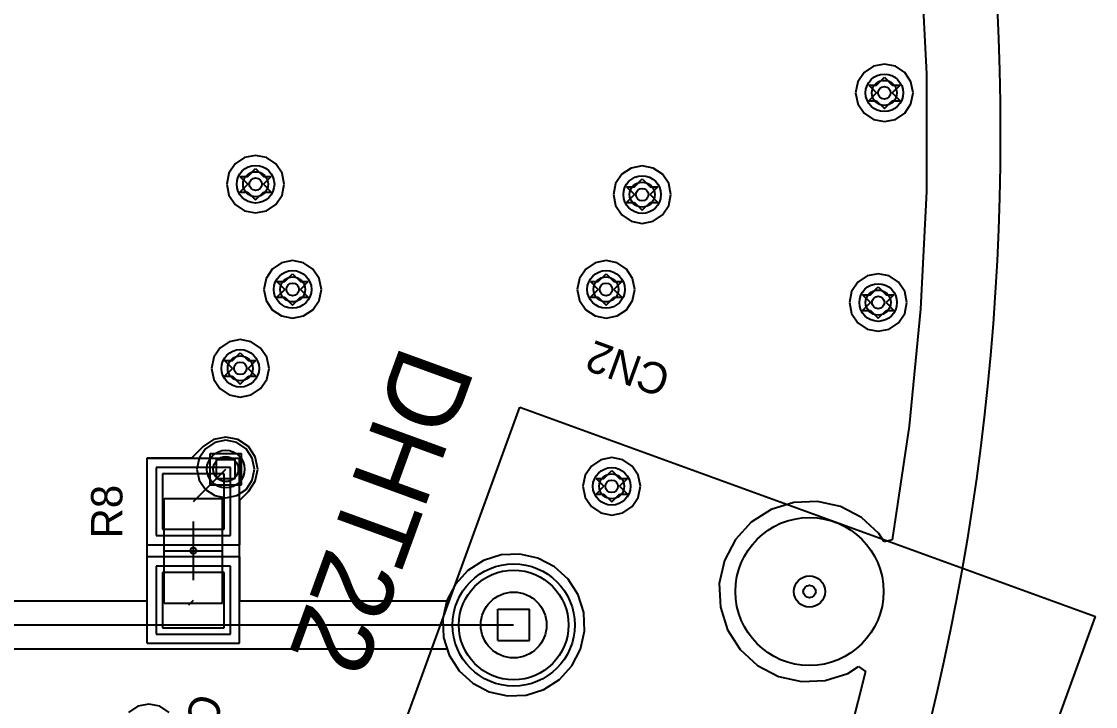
# Model space of a CAD drawing. Header units: millimetres. Extents: x 7.3 to 18.4, y 2.4 to 9.4.
# Drawn here: x 10.327 to 11.012, y 3.734 to 4.171 of the extents above; entities that cross this region are included whole.
import ezdxf

# ---------------------------------------------------------------- set-up
doc = ezdxf.new("R2010")
doc.units = ezdxf.units.MM
doc.header["$MEASUREMENT"] = 0
for name, color, linetype in [('BottomLayer', 5, 'Continuous'), ('BottomSolder', 6, 'Continuous'), ('DrillDrawing', 1, 'Continuous'), ('Mechanical1', 6, 'Continuous'), ('Mechanical13', 56, 'Continuous'), ('Mechanical15', 56, 'Continuous'), ('MidLayer1', 16, 'Continuous'), ('MidLayer2', 76, 'Continuous'), ('MultiLayer', 9, 'Continuous'), ('PadHoleLayer', 156, 'Continuous'), ('TopLayer', 1, 'Continuous'), ('TopOverlay', 2, 'Continuous'), ('TopPaste', 8, 'Continuous'), ('TopSolder', 216, 'Continuous'), ('ViaHoleLayer', 16, 'Continuous')]:
    doc.layers.add(name, color=color, linetype=linetype)

msp = doc.modelspace()

# ---------------------------------------------------------------- linework, layer by layer
at = {"layer": 'BottomLayer'}
for p, q in [((10.90073, 4.21255), (10.90442, 4.13755)), ((10.90442, 4.13755), (10.90442, 4.1)), ((10.90442, 4.1), (10.90442, 4.06245)), ((10.90442, 4.06245), (10.90073, 3.98745)), ((10.90073, 3.98745), (10.89337, 3.91273)), ((10.89337, 3.91273), (10.8826, 3.84014)), ((10.4503, 3.90227), (10.44435, 3.89829)), ((10.45732, 3.90367), (10.4503, 3.90227)), ((10.46435, 3.90227), (10.45732, 3.90367)), ((10.4703, 3.89829), (10.46435, 3.90227)), ((10.44435, 3.89829), (10.44037, 3.89234)), ((10.47428, 3.89234), (10.4703, 3.89829)), ((10.44037, 3.89234), (10.43897, 3.88531)), ((10.47568, 3.88531), (10.47428, 3.89234)), ((10.43897, 3.88531), (10.44037, 3.87829)), ((10.47428, 3.87829), (10.47568, 3.88531)), ((10.44037, 3.87829), (10.44435, 3.87234)), ((10.4703, 3.87234), (10.47428, 3.87829)), ((10.44435, 3.87234), (10.4503, 3.86836)), ((10.4503, 3.86836), (10.45732, 3.86696)), ((10.45732, 3.86696), (10.46435, 3.86836)), ((10.46435, 3.86836), (10.4703, 3.87234)), ((10.80542, 3.85948), (10.7927, 3.85138)), ((10.81979, 3.86401), (10.80542, 3.85948)), ((10.83485, 3.86467), (10.81979, 3.86401)), ((10.84957, 3.8614), (10.83485, 3.86467)), ((10.86294, 3.85444), (10.84957, 3.8614)), ((10.87405, 3.84426), (10.86294, 3.85444)), ((10.7927, 3.85138), (10.78252, 3.84026)), ((10.78252, 3.84026), (10.77556, 3.82689)), ((10.87748, 3.83887), (10.87405, 3.84426)), ((10.8826, 3.84014), (10.87748, 3.83887)), ((10.62186, 3.82691), (10.61187, 3.82054)), ((10.63317, 3.83047), (10.62186, 3.82691)), ((10.645, 3.83099), (10.63317, 3.83047)), ((10.65657, 3.82842), (10.645, 3.83099)), ((10.66708, 3.82295), (10.65657, 3.82842)), ((10.77556, 3.82689), (10.77229, 3.81218)), ((10.61187, 3.82054), (10.60387, 3.81181)), ((10.67582, 3.81495), (10.66708, 3.82295)), ((10.60387, 3.81181), (10.5984, 3.8013)), ((10.68218, 3.80495), (10.67582, 3.81495)), ((10.77229, 3.81218), (10.77295, 3.79712)), ((10.68575, 3.79365), (10.68218, 3.80495)), ((10.5984, 3.8013), (10.59583, 3.78973)), ((10.77295, 3.79712), (10.77749, 3.78274)), ((10.68626, 3.78182), (10.68575, 3.79365)), ((10.59583, 3.78973), (10.59635, 3.77789)), ((10.59635, 3.77789), (10.59991, 3.76659)), ((10.6837, 3.77025), (10.68626, 3.78182)), ((10.77749, 3.78274), (10.78558, 3.77003)), ((10.67823, 3.75974), (10.6837, 3.77025)), ((10.78558, 3.77003), (10.7967, 3.75984)), ((10.59991, 3.76659), (10.60628, 3.7566)), ((10.60628, 3.7566), (10.61501, 3.74859)), ((10.67022, 3.751), (10.67823, 3.75974)), ((10.7967, 3.75984), (10.81007, 3.75288)), ((10.86552, 3.75608), (10.84946, 3.69196)), ((10.85422, 3.75481), (10.86115, 3.75922)), ((10.86115, 3.75922), (10.86552, 3.75608)), ((10.66023, 3.74464), (10.67022, 3.751)), ((10.81007, 3.75288), (10.82479, 3.74962)), ((10.82479, 3.74962), (10.83985, 3.75028)), ((10.83985, 3.75028), (10.85422, 3.75481)), ((10.61501, 3.74859), (10.62552, 3.74312)), ((10.62552, 3.74312), (10.63709, 3.74056)), ((10.64893, 3.74107), (10.66023, 3.74464)), ((10.63709, 3.74056), (10.64893, 3.74107))]:
    msp.add_line(p, q, dxfattribs=at)
for centre, radius in [((10.8776, 4.12547), 0.008), ((10.47635, 4.06716), 0.008), ((10.72307, 4.06051), 0.008), ((10.5, 4), 0.008), ((10.7, 4), 0.008), ((10.87366, 3.99161), 0.008), ((10.46659, 3.94961), 0.008), ((10.45732, 3.88531), 0.008), ((10.70361, 3.87429), 0.008), ((10.64105, 3.78577), 0.035)]:
    msp.add_circle(centre, radius, dxfattribs=at)
at = {"layer": 'BottomSolder'}
for centre, radius in [((10.8776, 4.12547), 0.012), ((10.47635, 4.06716), 0.012), ((10.72307, 4.06051), 0.012), ((10.5, 4), 0.012), ((10.7, 4), 0.012), ((10.87366, 3.99161), 0.012), ((10.46659, 3.94961), 0.012), ((10.45732, 3.88531), 0.012), ((10.70361, 3.87429), 0.012), ((10.64105, 3.78577), 0.039), ((10.82982, 3.80714), 0.004)]:
    msp.add_circle(centre, radius, dxfattribs=at)
at = {"layer": 'DrillDrawing'}
for p, q in [((10.8726, 4.13047), (10.8776, 4.13547)), ((10.8776, 4.13547), (10.8826, 4.13047)), ((10.8676, 4.13047), (10.8726, 4.12547)), ((10.8676, 4.13047), (10.8726, 4.13047)), ((10.8826, 4.13047), (10.8876, 4.13047)), ((10.8826, 4.12547), (10.8876, 4.13047)), ((10.8676, 4.12047), (10.8726, 4.12547)), ((10.8676, 4.12047), (10.8726, 4.12047)), ((10.8726, 4.12047), (10.8776, 4.11547)), ((10.8776, 4.11547), (10.8826, 4.12047)), ((10.8826, 4.12547), (10.8876, 4.12047)), ((10.8826, 4.12047), (10.8876, 4.12047)), ((10.46635, 4.07216), (10.47135, 4.06716)), ((10.46635, 4.07216), (10.47135, 4.07216)), ((10.47135, 4.07216), (10.47635, 4.07716)), ((10.47635, 4.07716), (10.48135, 4.07216)), ((10.48135, 4.07216), (10.48635, 4.07216)), ((10.48135, 4.06716), (10.48635, 4.07216)), ((10.46635, 4.06216), (10.47135, 4.06716)), ((10.48135, 4.06716), (10.48635, 4.06216)), ((10.71307, 4.06551), (10.71807, 4.06051)), ((10.71307, 4.06551), (10.71807, 4.06551)), ((10.71807, 4.06551), (10.72307, 4.07051)), ((10.72307, 4.07051), (10.72807, 4.06551)), ((10.72807, 4.06551), (10.73307, 4.06551)), ((10.72807, 4.06051), (10.73307, 4.06551)), ((10.46635, 4.06216), (10.47135, 4.06216)), ((10.47135, 4.06216), (10.47635, 4.05716)), ((10.47635, 4.05716), (10.48135, 4.06216)), ((10.48135, 4.06216), (10.48635, 4.06216)), ((10.71307, 4.05551), (10.71807, 4.06051)), ((10.72807, 4.06051), (10.73307, 4.05551)), ((10.71307, 4.05551), (10.71807, 4.05551)), ((10.71807, 4.05551), (10.72307, 4.05051)), ((10.72307, 4.05051), (10.72807, 4.05551)), ((10.72807, 4.05551), (10.73307, 4.05551)), ((10.495, 4.005), (10.5, 4.01)), ((10.5, 4.01), (10.505, 4.005)), ((10.695, 4.005), (10.7, 4.01)), ((10.7, 4.01), (10.705, 4.005)), ((10.49, 4.005), (10.495, 4)), ((10.49, 4.005), (10.495, 4.005)), ((10.505, 4.005), (10.51, 4.005)), ((10.505, 4), (10.51, 4.005)), ((10.69, 4.005), (10.695, 4)), ((10.69, 4.005), (10.695, 4.005)), ((10.705, 4.005), (10.71, 4.005)), ((10.705, 4), (10.71, 4.005)), ((10.49, 3.995), (10.495, 4)), ((10.505, 4), (10.51, 3.995)), ((10.69, 3.995), (10.695, 4)), ((10.705, 4), (10.71, 3.995)), ((10.86366, 3.99661), (10.86866, 3.99161)), ((10.86366, 3.99661), (10.86866, 3.99661)), ((10.86866, 3.99661), (10.87366, 4.00161)), ((10.87366, 4.00161), (10.87866, 3.99661)), ((10.87866, 3.99661), (10.88366, 3.99661)), ((10.87866, 3.99161), (10.88366, 3.99661)), ((10.49, 3.995), (10.495, 3.995)), ((10.495, 3.995), (10.5, 3.99)), ((10.5, 3.99), (10.505, 3.995)), ((10.505, 3.995), (10.51, 3.995)), ((10.69, 3.995), (10.695, 3.995)), ((10.695, 3.995), (10.7, 3.99)), ((10.7, 3.99), (10.705, 3.995)), ((10.705, 3.995), (10.71, 3.995)), ((10.86366, 3.98661), (10.86866, 3.99161)), ((10.87866, 3.99161), (10.88366, 3.98661)), ((10.86366, 3.98661), (10.86866, 3.98661)), ((10.86866, 3.98661), (10.87366, 3.98161)), ((10.87366, 3.98161), (10.87866, 3.98661)), ((10.87866, 3.98661), (10.88366, 3.98661)), ((10.46159, 3.95461), (10.46659, 3.95961)), ((10.46659, 3.95961), (10.47159, 3.95461)), ((10.45659, 3.95461), (10.46159, 3.94961)), ((10.45659, 3.95461), (10.46159, 3.95461)), ((10.45659, 3.94461), (10.46159, 3.94961)), ((10.47159, 3.95461), (10.47659, 3.95461)), ((10.47159, 3.94961), (10.47659, 3.95461)), ((10.47159, 3.94961), (10.47659, 3.94461)), ((10.45659, 3.94461), (10.46159, 3.94461)), ((10.46159, 3.94461), (10.46659, 3.93961)), ((10.46659, 3.93961), (10.47159, 3.94461)), ((10.47159, 3.94461), (10.47659, 3.94461)), ((10.44732, 3.89532), (10.46732, 3.89532)), ((10.44732, 3.87532), (10.44732, 3.89532)), ((10.46732, 3.87532), (10.46732, 3.89532)), ((10.45132, 3.89132), (10.46332, 3.89132)), ((10.45132, 3.87932), (10.45132, 3.89132)), ((10.46332, 3.87932), (10.46332, 3.89132)), ((10.45132, 3.87932), (10.46332, 3.87932)), ((10.69361, 3.87929), (10.69861, 3.87429)), ((10.69361, 3.87929), (10.69861, 3.87929)), ((10.69861, 3.87929), (10.70361, 3.88429)), ((10.70361, 3.88429), (10.70861, 3.87929)), ((10.70861, 3.87929), (10.71361, 3.87929)), ((10.70861, 3.87429), (10.71361, 3.87929)), ((10.44732, 3.87532), (10.46732, 3.87532)), ((10.69361, 3.86929), (10.69861, 3.87429)), ((10.70861, 3.87429), (10.71361, 3.86929)), ((10.69361, 3.86929), (10.69861, 3.86929)), ((10.69861, 3.86929), (10.70361, 3.86429)), ((10.70361, 3.86429), (10.70861, 3.86929)), ((10.70861, 3.86929), (10.71361, 3.86929)), ((10.63105, 3.79577), (10.65105, 3.79577)), ((10.63105, 3.77577), (10.63105, 3.79577)), ((10.65105, 3.77577), (10.65105, 3.79577)), ((10.63105, 3.77577), (10.65105, 3.77577))]:
    msp.add_line(p, q, dxfattribs=at)
msp.add_circle((10.82982, 3.80714), 0.01, dxfattribs=at)
at = {"layer": 'Mechanical1'}
msp.add_circle((9.37681, 4.09921), 1.5748, dxfattribs=at)
at = {"layer": 'Mechanical13'}
for p, q in [((10.41795, 3.79969), (10.41795, 3.86661)), ((10.41795, 3.86661), (10.45535, 3.86661)), ((10.45535, 3.79969), (10.45535, 3.86661)), ((10.41795, 3.79969), (10.45535, 3.79969))]:
    msp.add_line(p, q, dxfattribs=at)
at = {"layer": 'Mechanical15'}
for p, q in [((10.40713, 3.77409), (10.40713, 3.8922)), ((10.40713, 3.8922), (10.46618, 3.8922)), ((10.46618, 3.77409), (10.46618, 3.8922)), ((10.43665, 3.81445), (10.43665, 3.85185)), ((10.41795, 3.83315), (10.45535, 3.83315)), ((10.40713, 3.77409), (10.46618, 3.77409))]:
    msp.add_line(p, q, dxfattribs=at)
at = {"layer": 'MidLayer1'}
for p, q in [((10.90073, 4.21255), (10.90442, 4.13755)), ((10.90442, 4.13755), (10.90442, 4.1)), ((10.90442, 4.1), (10.90442, 4.06245)), ((10.90442, 4.06245), (10.90073, 3.98745)), ((10.90073, 3.98745), (10.89337, 3.91273)), ((10.89337, 3.91273), (10.8826, 3.84014)), ((10.4503, 3.90227), (10.44435, 3.89829)), ((10.45732, 3.90367), (10.4503, 3.90227)), ((10.46435, 3.90227), (10.45732, 3.90367)), ((10.4703, 3.89829), (10.46435, 3.90227)), ((10.44435, 3.89829), (10.44037, 3.89234)), ((10.47428, 3.89234), (10.4703, 3.89829)), ((10.44037, 3.89234), (10.43897, 3.88531)), ((10.47568, 3.88531), (10.47428, 3.89234)), ((10.43897, 3.88531), (10.44037, 3.87829)), ((10.47428, 3.87829), (10.47568, 3.88531)), ((10.44037, 3.87829), (10.44435, 3.87234)), ((10.4703, 3.87234), (10.47428, 3.87829)), ((10.44435, 3.87234), (10.4503, 3.86836)), ((10.4503, 3.86836), (10.45732, 3.86696)), ((10.45732, 3.86696), (10.46435, 3.86836)), ((10.46435, 3.86836), (10.4703, 3.87234)), ((10.80542, 3.85948), (10.7927, 3.85138)), ((10.81979, 3.86401), (10.80542, 3.85948)), ((10.83485, 3.86467), (10.81979, 3.86401)), ((10.84957, 3.8614), (10.83485, 3.86467)), ((10.86294, 3.85444), (10.84957, 3.8614)), ((10.87405, 3.84426), (10.86294, 3.85444)), ((10.7927, 3.85138), (10.78252, 3.84026)), ((10.78252, 3.84026), (10.77556, 3.82689)), ((10.87748, 3.83887), (10.87405, 3.84426)), ((10.8826, 3.84014), (10.87748, 3.83887)), ((10.62186, 3.82691), (10.61187, 3.82054)), ((10.63317, 3.83047), (10.62186, 3.82691)), ((10.645, 3.83099), (10.63317, 3.83047)), ((10.65657, 3.82842), (10.645, 3.83099)), ((10.66708, 3.82295), (10.65657, 3.82842)), ((10.77556, 3.82689), (10.77229, 3.81218)), ((10.61187, 3.82054), (10.60387, 3.81181)), ((10.67582, 3.81495), (10.66708, 3.82295)), ((10.60387, 3.81181), (10.5984, 3.8013)), ((10.68218, 3.80495), (10.67582, 3.81495)), ((10.77229, 3.81218), (10.77295, 3.79712)), ((10.68575, 3.79365), (10.68218, 3.80495)), ((10.5984, 3.8013), (10.59583, 3.78973)), ((10.77295, 3.79712), (10.77749, 3.78274)), ((10.68626, 3.78182), (10.68575, 3.79365)), ((10.59583, 3.78973), (10.59635, 3.77789)), ((10.59635, 3.77789), (10.59991, 3.76659)), ((10.6837, 3.77025), (10.68626, 3.78182)), ((10.77749, 3.78274), (10.78558, 3.77003)), ((10.67823, 3.75974), (10.6837, 3.77025)), ((10.78558, 3.77003), (10.7967, 3.75984)), ((10.59991, 3.76659), (10.60628, 3.7566)), ((10.60628, 3.7566), (10.61501, 3.74859)), ((10.67022, 3.751), (10.67823, 3.75974)), ((10.7967, 3.75984), (10.81007, 3.75288)), ((10.86552, 3.75608), (10.84946, 3.69196)), ((10.85422, 3.75481), (10.86115, 3.75922)), ((10.86115, 3.75922), (10.86552, 3.75608)), ((10.66023, 3.74464), (10.67022, 3.751)), ((10.81007, 3.75288), (10.82479, 3.74962)), ((10.82479, 3.74962), (10.83985, 3.75028)), ((10.83985, 3.75028), (10.85422, 3.75481)), ((10.61501, 3.74859), (10.62552, 3.74312)), ((10.62552, 3.74312), (10.63709, 3.74056)), ((10.64893, 3.74107), (10.66023, 3.74464)), ((10.63709, 3.74056), (10.64893, 3.74107))]:
    msp.add_line(p, q, dxfattribs=at)
for centre, radius in [((10.8776, 4.12547), 0.008), ((10.47635, 4.06716), 0.008), ((10.72307, 4.06051), 0.008), ((10.5, 4), 0.008), ((10.7, 4), 0.008), ((10.87366, 3.99161), 0.008), ((10.46659, 3.94961), 0.008), ((10.45732, 3.88531), 0.008), ((10.70361, 3.87429), 0.008), ((10.64105, 3.78577), 0.035)]:
    msp.add_circle(centre, radius, dxfattribs=at)
at = {"layer": 'MidLayer2'}
for p, q in [((10.90073, 4.21255), (10.90442, 4.13755)), ((10.87058, 4.14243), (10.86462, 4.13845)), ((10.8776, 4.14382), (10.87058, 4.14243)), ((10.88462, 4.14243), (10.8776, 4.14382)), ((10.89058, 4.13845), (10.88462, 4.14243)), ((10.86462, 4.13845), (10.86064, 4.1325)), ((10.89455, 4.1325), (10.89058, 4.13845)), ((10.90442, 4.13755), (10.90442, 4.1)), ((10.86064, 4.1325), (10.85925, 4.12547)), ((10.89595, 4.12547), (10.89455, 4.1325)), ((10.85925, 4.12547), (10.86064, 4.11845)), ((10.89455, 4.11845), (10.89595, 4.12547)), ((10.86064, 4.11845), (10.86462, 4.1125)), ((10.86462, 4.1125), (10.87058, 4.10852)), ((10.88462, 4.10852), (10.89058, 4.1125)), ((10.89058, 4.1125), (10.89455, 4.11845)), ((10.87058, 4.10852), (10.8776, 4.10712)), ((10.8776, 4.10712), (10.88462, 4.10852)), ((10.90442, 4.1), (10.90442, 4.06245)), ((10.47635, 4.08551), (10.46932, 4.08412)), ((10.48337, 4.08412), (10.47635, 4.08551)), ((10.46337, 4.08014), (10.45939, 4.07418)), ((10.46932, 4.08412), (10.46337, 4.08014)), ((10.48932, 4.08014), (10.48337, 4.08412)), ((10.4933, 4.07418), (10.48932, 4.08014)), ((10.72307, 4.07886), (10.71605, 4.07747)), ((10.73009, 4.07747), (10.72307, 4.07886)), ((10.45939, 4.07418), (10.45799, 4.06716)), ((10.4947, 4.06716), (10.4933, 4.07418)), ((10.71009, 4.07349), (10.70612, 4.06754)), ((10.71605, 4.07747), (10.71009, 4.07349)), ((10.73605, 4.07349), (10.73009, 4.07747)), ((10.74003, 4.06754), (10.73605, 4.07349)), ((10.45799, 4.06716), (10.45939, 4.06014)), ((10.4933, 4.06014), (10.4947, 4.06716)), ((10.70612, 4.06754), (10.70472, 4.06051)), ((10.74142, 4.06051), (10.74003, 4.06754)), ((10.45939, 4.06014), (10.46337, 4.05418)), ((10.48932, 4.05418), (10.4933, 4.06014)), ((10.70472, 4.06051), (10.70612, 4.05349)), ((10.74003, 4.05349), (10.74142, 4.06051)), ((10.90442, 4.06245), (10.90073, 3.98745)), ((10.46337, 4.05418), (10.46932, 4.0502)), ((10.48337, 4.0502), (10.48932, 4.05418)), ((10.70612, 4.05349), (10.71009, 4.04753)), ((10.73605, 4.04753), (10.74003, 4.05349)), ((10.46932, 4.0502), (10.47635, 4.04881)), ((10.47635, 4.04881), (10.48337, 4.0502)), ((10.71009, 4.04753), (10.71605, 4.04356)), ((10.73009, 4.04356), (10.73605, 4.04753)), ((10.71605, 4.04356), (10.72307, 4.04216)), ((10.72307, 4.04216), (10.73009, 4.04356)), ((10.49298, 4.01696), (10.48702, 4.01298)), ((10.5, 4.01835), (10.49298, 4.01696)), ((10.50702, 4.01696), (10.5, 4.01835)), ((10.51298, 4.01298), (10.50702, 4.01696)), ((10.69298, 4.01696), (10.68702, 4.01298)), ((10.7, 4.01835), (10.69298, 4.01696)), ((10.70702, 4.01696), (10.7, 4.01835)), ((10.71298, 4.01298), (10.70702, 4.01696)), ((10.48702, 4.01298), (10.48304, 4.00702)), ((10.51696, 4.00702), (10.51298, 4.01298)), ((10.68702, 4.01298), (10.68304, 4.00702)), ((10.71696, 4.00702), (10.71298, 4.01298)), ((10.87366, 4.00997), (10.86664, 4.00857)), ((10.88068, 4.00857), (10.87366, 4.00997)), ((10.48304, 4.00702), (10.48165, 4)), ((10.51835, 4), (10.51696, 4.00702)), ((10.68304, 4.00702), (10.68165, 4)), ((10.71835, 4), (10.71696, 4.00702)), ((10.86068, 4.00459), (10.85671, 3.99864)), ((10.86664, 4.00857), (10.86068, 4.00459)), ((10.88664, 4.00459), (10.88068, 4.00857)), ((10.89062, 3.99864), (10.88664, 4.00459)), ((10.48165, 4), (10.48304, 3.99298)), ((10.51696, 3.99298), (10.51835, 4)), ((10.68165, 4), (10.68304, 3.99298)), ((10.71696, 3.99298), (10.71835, 4)), ((10.85671, 3.99864), (10.85531, 3.99161)), ((10.89201, 3.99161), (10.89062, 3.99864)), ((10.48304, 3.99298), (10.48702, 3.98702)), ((10.51298, 3.98702), (10.51696, 3.99298)), ((10.68304, 3.99298), (10.68702, 3.98702)), ((10.71298, 3.98702), (10.71696, 3.99298)), ((10.85531, 3.99161), (10.85671, 3.98459)), ((10.89062, 3.98459), (10.89201, 3.99161)), ((10.48702, 3.98702), (10.49298, 3.98304)), ((10.49298, 3.98304), (10.5, 3.98165)), ((10.5, 3.98165), (10.50702, 3.98304)), ((10.50702, 3.98304), (10.51298, 3.98702)), ((10.68702, 3.98702), (10.69298, 3.98304)), ((10.69298, 3.98304), (10.7, 3.98165)), ((10.7, 3.98165), (10.70702, 3.98304)), ((10.70702, 3.98304), (10.71298, 3.98702)), ((10.85671, 3.98459), (10.86068, 3.97864)), ((10.88664, 3.97864), (10.89062, 3.98459)), ((10.90073, 3.98745), (10.89337, 3.91273)), ((10.86068, 3.97864), (10.86664, 3.97466)), ((10.88068, 3.97466), (10.88664, 3.97864)), ((10.86664, 3.97466), (10.87366, 3.97326)), ((10.87366, 3.97326), (10.88068, 3.97466)), ((10.45362, 3.96259), (10.44964, 3.95664)), ((10.45957, 3.96657), (10.45362, 3.96259)), ((10.46659, 3.96797), (10.45957, 3.96657)), ((10.47362, 3.96657), (10.46659, 3.96797)), ((10.47957, 3.96259), (10.47362, 3.96657)), ((10.48355, 3.95664), (10.47957, 3.96259)), ((10.44964, 3.95664), (10.44824, 3.94961)), ((10.48495, 3.94961), (10.48355, 3.95664)), ((10.44824, 3.94961), (10.44964, 3.94259)), ((10.48355, 3.94259), (10.48495, 3.94961)), ((10.44964, 3.94259), (10.45362, 3.93664)), ((10.47957, 3.93664), (10.48355, 3.94259)), ((10.45362, 3.93664), (10.45957, 3.93266)), ((10.47362, 3.93266), (10.47957, 3.93664)), ((10.45957, 3.93266), (10.46659, 3.93126)), ((10.46659, 3.93126), (10.47362, 3.93266)), ((10.89337, 3.91273), (10.8826, 3.84014)), ((10.69063, 3.88726), (10.68665, 3.88131)), ((10.69658, 3.89124), (10.69063, 3.88726)), ((10.70361, 3.89264), (10.69658, 3.89124)), ((10.71063, 3.89124), (10.70361, 3.89264)), ((10.71658, 3.88726), (10.71063, 3.89124)), ((10.72056, 3.88131), (10.71658, 3.88726)), ((10.68665, 3.88131), (10.68525, 3.87429)), ((10.72196, 3.87429), (10.72056, 3.88131)), ((10.68525, 3.87429), (10.68665, 3.86726)), ((10.72056, 3.86726), (10.72196, 3.87429)), ((10.68665, 3.86726), (10.69063, 3.86131)), ((10.71658, 3.86131), (10.72056, 3.86726)), ((10.69063, 3.86131), (10.69658, 3.85733)), ((10.71063, 3.85733), (10.71658, 3.86131)), ((10.80542, 3.85948), (10.7927, 3.85138)), ((10.81979, 3.86401), (10.80542, 3.85948)), ((10.83485, 3.86467), (10.81979, 3.86401)), ((10.84957, 3.8614), (10.83485, 3.86467)), ((10.86294, 3.85444), (10.84957, 3.8614)), ((10.69658, 3.85733), (10.70361, 3.85593)), ((10.70361, 3.85593), (10.71063, 3.85733)), ((10.87405, 3.84426), (10.86294, 3.85444)), ((10.7927, 3.85138), (10.78252, 3.84026)), ((10.78252, 3.84026), (10.77556, 3.82689)), ((10.87748, 3.83887), (10.87405, 3.84426)), ((10.8826, 3.84014), (10.87748, 3.83887)), ((10.62186, 3.82691), (10.61187, 3.82054)), ((10.63317, 3.83047), (10.62186, 3.82691)), ((10.645, 3.83099), (10.63317, 3.83047)), ((10.65657, 3.82842), (10.645, 3.83099)), ((10.66708, 3.82295), (10.65657, 3.82842)), ((10.77556, 3.82689), (10.77229, 3.81218)), ((10.61187, 3.82054), (10.60387, 3.81181)), ((10.67582, 3.81495), (10.66708, 3.82295)), ((10.60387, 3.81181), (10.5984, 3.8013)), ((10.68218, 3.80495), (10.67582, 3.81495)), ((10.77229, 3.81218), (10.77295, 3.79712)), ((10.68575, 3.79365), (10.68218, 3.80495)), ((10.5984, 3.8013), (10.59583, 3.78973)), ((10.77295, 3.79712), (10.77749, 3.78274)), ((10.68626, 3.78182), (10.68575, 3.79365)), ((10.59583, 3.78973), (10.59635, 3.77789)), ((10.59635, 3.77789), (10.59991, 3.76659)), ((10.6837, 3.77025), (10.68626, 3.78182)), ((10.77749, 3.78274), (10.78558, 3.77003)), ((10.67823, 3.75974), (10.6837, 3.77025)), ((10.78558, 3.77003), (10.7967, 3.75984)), ((10.59991, 3.76659), (10.60628, 3.7566)), ((10.60628, 3.7566), (10.61501, 3.74859)), ((10.67022, 3.751), (10.67823, 3.75974)), ((10.7967, 3.75984), (10.81007, 3.75288)), ((10.86552, 3.75608), (10.84946, 3.69196)), ((10.85422, 3.75481), (10.86115, 3.75922)), ((10.86115, 3.75922), (10.86552, 3.75608)), ((10.66023, 3.74464), (10.67022, 3.751)), ((10.81007, 3.75288), (10.82479, 3.74962)), ((10.82479, 3.74962), (10.83985, 3.75028)), ((10.83985, 3.75028), (10.85422, 3.75481)), ((10.61501, 3.74859), (10.62552, 3.74312)), ((10.62552, 3.74312), (10.63709, 3.74056)), ((10.64893, 3.74107), (10.66023, 3.74464)), ((10.63709, 3.74056), (10.64893, 3.74107)), ((10.40121, 3.73385), (10.39526, 3.72987)), ((10.40824, 3.73524), (10.40121, 3.73385)), ((10.41526, 3.73385), (10.40824, 3.73524)), ((10.42121, 3.72987), (10.41526, 3.73385))]:
    msp.add_line(p, q, dxfattribs=at)
for centre, radius in [((10.8776, 4.12547), 0.008), ((10.47635, 4.06716), 0.008), ((10.72307, 4.06051), 0.008), ((10.5, 4), 0.008), ((10.7, 4), 0.008), ((10.87366, 3.99161), 0.008), ((10.46659, 3.94961), 0.008), ((10.45732, 3.88531), 0.008), ((10.70361, 3.87429), 0.008), ((10.64105, 3.78577), 0.035)]:
    msp.add_circle(centre, radius, dxfattribs=at)
at = {"layer": 'MultiLayer'}
for centre, radius in [((10.8776, 4.12547), 0.008), ((10.47635, 4.06716), 0.008), ((10.72307, 4.06051), 0.008), ((10.5, 4), 0.008), ((10.7, 4), 0.008), ((10.87366, 3.99161), 0.008), ((10.46659, 3.94961), 0.008), ((10.45732, 3.88531), 0.008), ((10.70361, 3.87429), 0.008), ((10.64105, 3.78577), 0.035)]:
    msp.add_circle(centre, radius, dxfattribs=at)
at = {"layer": 'PadHoleLayer'}
for centre, radius in [((10.82982, 3.80714), 0.04725), ((10.64105, 3.78577), 0.021)]:
    msp.add_circle(centre, radius, dxfattribs=at)
at = {"layer": 'TopLayer'}
for p, q in [((10.90073, 4.21255), (10.90442, 4.13755)), ((10.90442, 4.13755), (10.90442, 4.1)), ((10.90442, 4.1), (10.90442, 4.06245)), ((10.90442, 4.06245), (10.90073, 3.98745)), ((10.90073, 3.98745), (10.89337, 3.91273)), ((10.89337, 3.91273), (10.8826, 3.84014)), ((10.44952, 3.90415), (10.4429, 3.89973)), ((10.45732, 3.90571), (10.44952, 3.90415)), ((10.46513, 3.90415), (10.45732, 3.90571)), ((10.47174, 3.89973), (10.46513, 3.90415)), ((10.4429, 3.89973), (10.43553, 3.89236)), ((10.47616, 3.89312), (10.47174, 3.89973)), ((10.47771, 3.88531), (10.47616, 3.89312)), ((10.43553, 3.89236), (10.40697, 3.89236)), ((10.40697, 3.89236), (10.40697, 3.83693)), ((10.45634, 3.88236), (10.41697, 3.88236)), ((10.41697, 3.88236), (10.41697, 3.84693)), ((10.43665, 3.86465), (10.45732, 3.88531)), ((10.45634, 3.84693), (10.45634, 3.88236)), ((10.47616, 3.87751), (10.47771, 3.88531)), ((10.47174, 3.8709), (10.47616, 3.87751)), ((10.46634, 3.86549), (10.47174, 3.8709)), ((10.46634, 3.83693), (10.46634, 3.86549)), ((10.80542, 3.85948), (10.7927, 3.85138)), ((10.81979, 3.86401), (10.80542, 3.85948)), ((10.83485, 3.86467), (10.81979, 3.86401)), ((10.84957, 3.8614), (10.83485, 3.86467)), ((10.86294, 3.85444), (10.84957, 3.8614)), ((10.87405, 3.84426), (10.86294, 3.85444)), ((10.41697, 3.84693), (10.45634, 3.84693)), ((10.7927, 3.85138), (10.78252, 3.84026)), ((10.78252, 3.84026), (10.77556, 3.82689)), ((10.87748, 3.83887), (10.87405, 3.84426)), ((10.8826, 3.84014), (10.87748, 3.83887)), ((10.40697, 3.83693), (10.46634, 3.83693)), ((10.46634, 3.82937), (10.40697, 3.82937)), ((10.40697, 3.82937), (10.40697, 3.80107)), ((10.46634, 3.80107), (10.46634, 3.82937)), ((10.62186, 3.82691), (10.61187, 3.82054)), ((10.63317, 3.83047), (10.62186, 3.82691)), ((10.645, 3.83099), (10.63317, 3.83047)), ((10.65657, 3.82842), (10.645, 3.83099)), ((10.66708, 3.82295), (10.65657, 3.82842)), ((10.77556, 3.82689), (10.77229, 3.81218)), ((10.45634, 3.81937), (10.41697, 3.81937)), ((10.41697, 3.81937), (10.41697, 3.78394)), ((10.45634, 3.78394), (10.45634, 3.81937)), ((10.61187, 3.82054), (10.60387, 3.81181)), ((10.67582, 3.81495), (10.66708, 3.82295)), ((10.60387, 3.81181), (10.5984, 3.8013)), ((10.68218, 3.80495), (10.67582, 3.81495)), ((10.77229, 3.81218), (10.77295, 3.79712)), ((10.68575, 3.79365), (10.68218, 3.80495)), ((10.40697, 3.80107), (10.19017, 3.80107)), ((10.4337, 3.7987), (10.43665, 3.80165)), ((10.59834, 3.80107), (10.46634, 3.80107)), ((10.5984, 3.8013), (10.59834, 3.80107)), ((10.77295, 3.79712), (10.77749, 3.78274)), ((10.68626, 3.78182), (10.68575, 3.79365)), ((10.18383, 3.78577), (10.64105, 3.78577)), ((10.41697, 3.78394), (10.45634, 3.78394)), ((10.6837, 3.77025), (10.68626, 3.78182)), ((10.77749, 3.78274), (10.78558, 3.77003)), ((10.18383, 3.77048), (10.59869, 3.77048)), ((10.59869, 3.77048), (10.59991, 3.76659)), ((10.67823, 3.75974), (10.6837, 3.77025)), ((10.78558, 3.77003), (10.7967, 3.75984)), ((10.59991, 3.76659), (10.60628, 3.7566)), ((10.60628, 3.7566), (10.61501, 3.74859)), ((10.67022, 3.751), (10.67823, 3.75974)), ((10.7967, 3.75984), (10.81007, 3.75288)), ((10.86552, 3.75608), (10.84946, 3.69196)), ((10.85422, 3.75481), (10.86115, 3.75922)), ((10.86115, 3.75922), (10.86552, 3.75608)), ((10.66023, 3.74464), (10.67022, 3.751)), ((10.81007, 3.75288), (10.82479, 3.74962)), ((10.82479, 3.74962), (10.83985, 3.75028)), ((10.83985, 3.75028), (10.85422, 3.75481)), ((10.61501, 3.74859), (10.62552, 3.74312)), ((10.62552, 3.74312), (10.63709, 3.74056)), ((10.64893, 3.74107), (10.66023, 3.74464)), ((10.63709, 3.74056), (10.64893, 3.74107))]:
    msp.add_line(p, q, dxfattribs=at)
for centre, radius in [((10.8776, 4.12547), 0.008), ((10.47635, 4.06716), 0.008), ((10.72307, 4.06051), 0.008), ((10.5, 4), 0.008), ((10.7, 4), 0.008), ((10.87366, 3.99161), 0.008), ((10.46659, 3.94961), 0.008), ((10.45732, 3.88531), 0.008), ((10.70361, 3.87429), 0.008), ((10.64105, 3.78577), 0.035)]:
    msp.add_circle(centre, radius, dxfattribs=at)
at = {"layer": 'TopOverlay'}
for p, q in [((10.47427, 3.45596), (10.64493, 3.92487)), ((10.64493, 3.92487), (11.01235, 3.79114)), ((10.84169, 3.32223), (11.01235, 3.79114))]:
    msp.add_line(p, q, dxfattribs=at)
msp.add_circle((10.43665, 3.83315), 0.00197, dxfattribs=at)
at = {"layer": 'TopPaste'}
for p, q in [((10.45634, 3.88236), (10.41697, 3.88236)), ((10.41697, 3.88236), (10.41697, 3.84693)), ((10.45634, 3.84693), (10.45634, 3.88236)), ((10.41697, 3.84693), (10.45634, 3.84693)), ((10.45634, 3.81937), (10.41697, 3.81937)), ((10.41697, 3.81937), (10.41697, 3.78394)), ((10.45634, 3.78394), (10.45634, 3.81937)), ((10.41697, 3.78394), (10.45634, 3.78394))]:
    msp.add_line(p, q, dxfattribs=at)
at = {"layer": 'TopSolder'}
for p, q in [((10.46034, 3.88636), (10.41297, 3.88636)), ((10.41297, 3.88636), (10.41297, 3.84293)), ((10.46034, 3.84293), (10.46034, 3.88636)), ((10.41297, 3.84293), (10.46034, 3.84293)), ((10.46034, 3.82337), (10.41297, 3.82337)), ((10.41297, 3.82337), (10.41297, 3.77994)), ((10.46034, 3.77994), (10.46034, 3.82337)), ((10.41297, 3.77994), (10.46034, 3.77994))]:
    msp.add_line(p, q, dxfattribs=at)
for centre, radius in [((10.8776, 4.12547), 0.012), ((10.47635, 4.06716), 0.012), ((10.72307, 4.06051), 0.012), ((10.5, 4), 0.012), ((10.7, 4), 0.012), ((10.87366, 3.99161), 0.012), ((10.46659, 3.94961), 0.012), ((10.45732, 3.88531), 0.012), ((10.70361, 3.87429), 0.012), ((10.64105, 3.78577), 0.039), ((10.82982, 3.80714), 0.004)]:
    msp.add_circle(centre, radius, dxfattribs=at)
at = {"layer": 'ViaHoleLayer'}
for centre, radius in [((10.8776, 4.12547), 0.004), ((10.47635, 4.06716), 0.004), ((10.72307, 4.06051), 0.004), ((10.5, 4), 0.004), ((10.7, 4), 0.004), ((10.87366, 3.99161), 0.004), ((10.46659, 3.94961), 0.004), ((10.45732, 3.88531), 0.008), ((10.70361, 3.87429), 0.004)]:
    msp.add_circle(centre, radius, dxfattribs=at)

# ---------------------------------------------------------------- texts
at = {"layer": 'TopOverlay'}
for s, height, rotation, p in [('CN2', 0.02, 160, (10.74247, 3.94961)), ('DHT22', 0.05, 250, (10.56953, 3.96602)), ('R8', 0.02, 90, (10.39138, 3.84102)), ('C2', 0.02, 250, (10.43764, 3.74358))]:
    msp.add_text(s, height=height, rotation=rotation, dxfattribs=at).set_placement(p)

doc.saveas('drawing.dxf')
